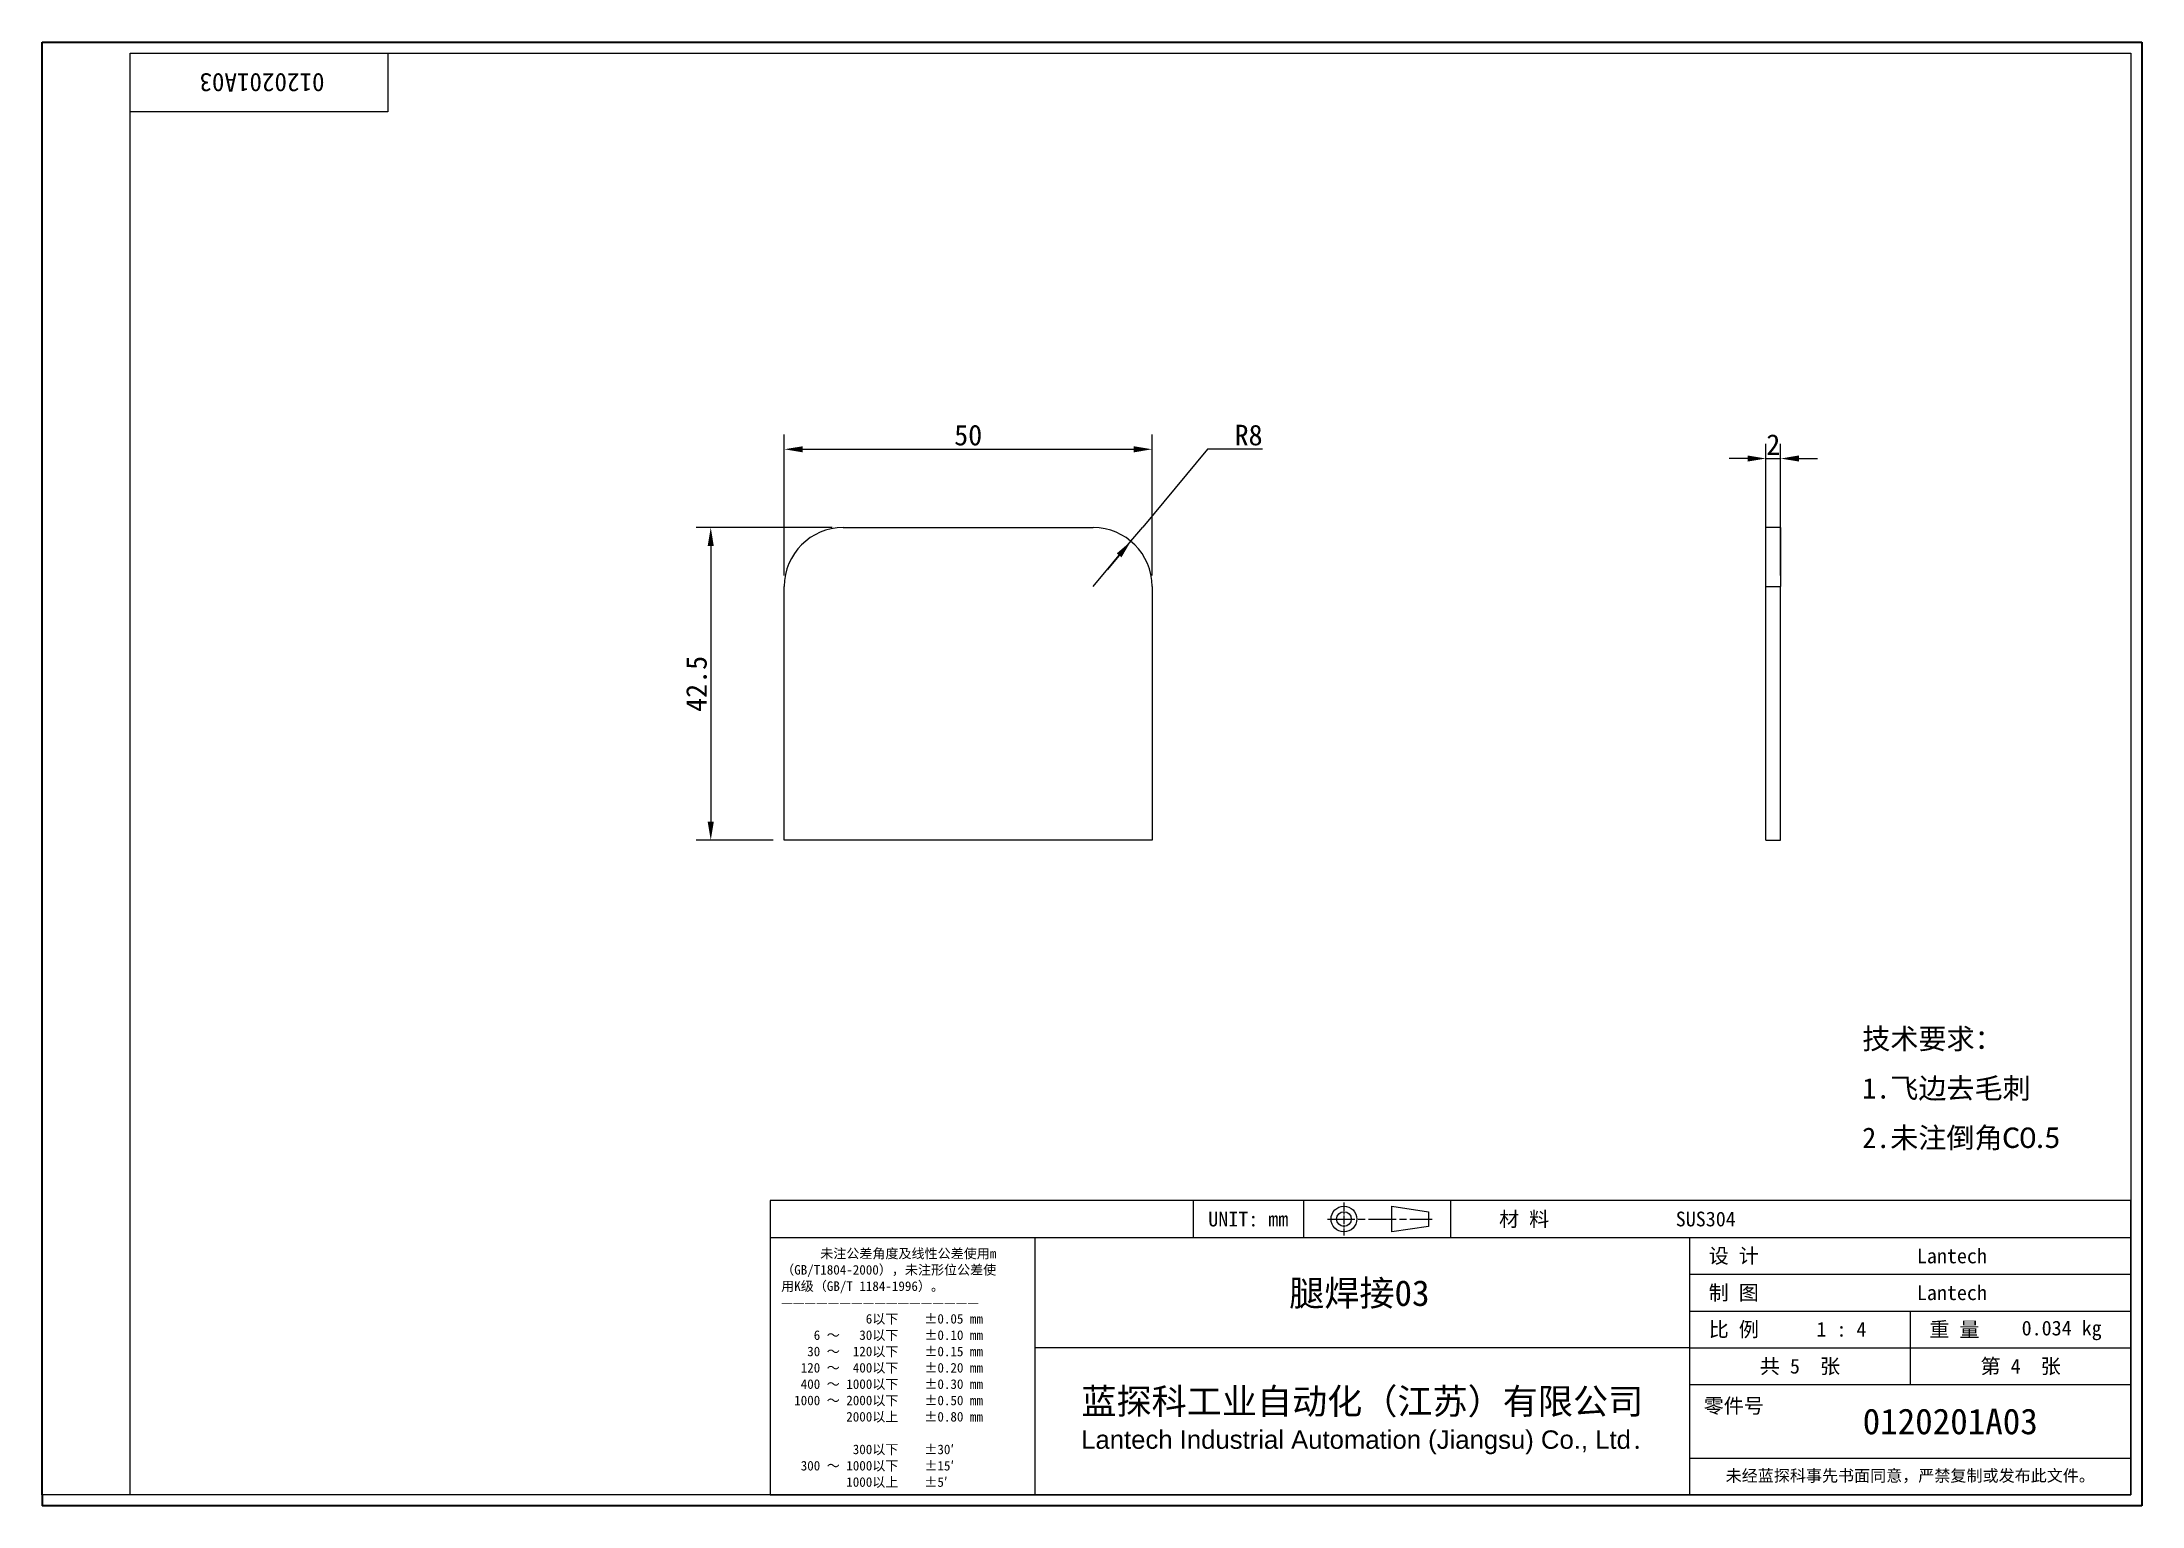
# Model space of a CAD drawing. Header units: millimetres. Extents: x 6 to 292, y 5 to 205.
import ezdxf
from ezdxf.enums import TextEntityAlignment as Align

# ---------------------------------------------------------------- set-up
doc = ezdxf.new("R2010")
doc.units = ezdxf.units.MM
doc.linetypes.add('CHAIN', pattern=[0.3543, 0.2362, -0.0295, 0.0591, -0.0295])
for name, color, linetype, lineweight in [('1', 7, 'Continuous', 18), ('可见 (ISO)', 7, 'Continuous', 25), ('可见窄的 (ISO)', 7, 'Continuous', 18), ('图框 (ISO)', 7, 'Continuous', 35), ('标题 (ISO)', 7, 'Continuous', 25)]:
    doc.layers.add(name, color=color, linetype=linetype, lineweight=lineweight)
doc.layers.add('尺寸 (ISO)', color=7, linetype='Continuous', lineweight=18, true_color=0x008000)
doc.layers.add('符号 (ISO)', color=7, linetype='Continuous', lineweight=18, true_color=0x008000)
doc.styles.add('文本样式164', font='SimSun.ttf')
doc.styles.add('文本样式165', font='SimSun.ttf')
doc.styles.add('文本样式74', font='SimSun.ttf')
doc.styles.add('最新国标', font='simfang.ttf')
doc.styles.add('注释文本 (ISO)', font='simfang.ttf')
doc.dimstyles.new('默认 (GB)', dxfattribs={"dimtxt": 2.8, "dimasz": 2.5, "dimexe": 2, "dimexo": 1.5, "dimgap": 0.5, "dimtad": 1, "dimtoh": 1, "dimdsep": 46, "dimtxsty": '最新国标', "dimcen": 0.09, "dimdle": 10, "dimclrd": 256, "dimclre": 256, "dimclrt": 256, "dimaunit": 1, "dimadec": 3, "dimazin": 2, "dimtfac": 0.535714, "dimtdec": 3, "dimtmove": 0, "dimatfit": 3, "dimfxl": 0, "dimtolj": 1, "dimlwd": -1, "dimlwe": -1, "dimarcsym": 0})

# ---------------------------------------------------------------- blocks, each defined once
blk = doc.blocks.new('图框 最新国标')
at = {"layer": '图框 (ISO)'}
for p, q in [((6, 7), (6, 204.5)), ((6, 204.5), (291.5, 204.5)), ((291.5, 204.5), (291.5, 5.5)), ((6, 7), (6, 5.5)), ((6, 7), (6, 5.5)), ((291.5, 5.5), (6, 5.5))]:
    blk.add_line(p, q, dxfattribs=at)
at = {"layer": '图框 (ISO)', "color": 7, "linetype": 'Continuous', "lineweight": 25}
for p, q in [((18, 203), (290, 203)), ((18, 7), (18, 203)), ((18, 203), (290, 203)), ((53, 203), (53, 195)), ((290, 203), (290, 7)), ((290, 203), (290, 7)), ((53, 195), (18, 195)), ((290, 7), (6, 7)), ((290, 7), (18, 7))]:
    blk.add_line(p, q, dxfattribs=at)
at = {"layer": '图框 (ISO)', "style": '文本样式74'}
blk.add_attdef('零件代号_001', (44.41, 200.25), '', height=2.5, rotation=180, dxfattribs=at)
blk = doc.blocks.new('标题栏 最新国标')
at = {"layer": '标题 (ISO)'}
for p, q in [((381.98, -183.84), (196.98, -183.84)), ((196.98, -183.84), (196.98, -223.84)), ((254.48, -183.84), (254.48, -188.84)), ((269.48, -183.84), (269.48, -188.84)), ((281.48, -188.09), (281.48, -184.59)), ((281.48, -184.59), (286.48, -185.34)), ((286.48, -185.34), (286.48, -187.34)), ((289.48, -183.84), (289.48, -188.84)), ((381.98, -223.84), (381.98, -183.84)), ((383.48, -183.84), (383.48, -225.34)), ((286.48, -187.34), (281.48, -188.09)), ((196.98, -188.84), (381.98, -188.84)), ((232.98, -188.84), (232.98, -223.84)), ((321.98, -188.84), (321.98, -223.84)), ((321.98, -193.84), (381.98, -193.84)), ((321.98, -198.84), (381.98, -198.84)), ((351.98, -198.84), (351.98, -208.84)), ((321.98, -203.84), (232.98, -203.84)), ((321.98, -203.84), (381.98, -203.84)), ((321.98, -208.84), (381.98, -208.84)), ((321.98, -218.84), (381.98, -218.84)), ((196.98, -223.84), (381.98, -223.84)), ((383.48, -225.34), (196.98, -225.34))]:
    blk.add_line(p, q, dxfattribs=at)
at = {"layer": '标题 (ISO)', "linetype": 'CHAIN', "ltscale": 5.000333}
blk.add_line((274.98, -184.09), (274.98, -188.59), dxfattribs=at)
at = {"layer": '标题 (ISO)', "linetype": 'CHAIN', "ltscale": 15.834605}
blk.add_line((272.73, -186.34), (286.98, -186.34), dxfattribs=at)
at = {"layer": '标题 (ISO)'}
for radius in [1.75, 1]:
    blk.add_circle((274.98, -186.34), radius, dxfattribs=at)
at = {"layer": '1', "style": '文本样式164'}
for s, p in [('UNIT: mm', (261.98, -186.34)), ('材 料', (299.48, -186.34)), ('设 计', (327.98, -191.34)), ('制 图', (327.98, -196.34)), ('比 例', (327.98, -201.34)), ('重 量', (357.98, -201.34)), ('共 5  张', (336.98, -206.34)), ('第 4  张', (366.98, -206.34))]:
    blk.add_text(s, height=2, dxfattribs=at).set_placement(p, align=Align.MIDDLE_CENTER)
at = {"layer": '标题 (ISO)', "style": '注释文本 (ISO)'}
for s, insert, char_height, attachment_point, line_spacing_factor in [('\\fSimSun|b0|i0;{\\H1.3000;      未注公差角度及线性公差使用m\\P}\\fSimSun|b0|i0;{\\H1.3000;（GB/T1804-2000），未注形位公差使\\P}\\fSimSun|b0|i0;{\\H1.3000;用K级（GB/T 1184-1996）。\\P}\\fSimSun|b0|i0;{\\H1.3000;—————————————————\\P}\\fSimSun|b0|i0;{\\H1.3000;             6以下    ±0.05 mm\\P}\\fSimSun|b0|i0;{\\H1.3000;     6 ～   30以下    ±0.10 mm\\P}\\fSimSun|b0|i0;{\\H1.3000;    30 ～  120以下    ±0.15 mm\\P}\\fSimSun|b0|i0;{\\H1.3000;   120 ～  400以下    ±0.20 mm\\P}\\fSimSun|b0|i0;{\\H1.3000;   400 ～ 1000以下    ±0.30 mm\\P}\\fSimSun|b0|i0;{\\H1.3000;  1000 ～ 2000以下    ±0.50 mm\\P}\\fSimSun|b0|i0;{\\H1.3000;          2000以上    ±0.80 mm\\P}\\fSimSun|b0|i0;{\\H1.3000;\\P}\\fSimSun|b0|i0;{\\H1.3000;           300以下    ±30′\\P}\\fSimSun|b0|i0;{\\H1.3000;   300 ～ 1000以下    ±15′\\P}\\fSimSun|b0|i0;{\\H1.3000;          1000以上    ±5′}', (198.48, -206.63), 1.3, 4, 1.023913), ('{\\fMicrosoft YaHei|b0|i0|c134|p34;\\H1.75x;蓝探科工业自动化（江苏）有限公司\\P\\fArial|b0|i0|c0|p34;\\H0.71429x;Lantech Industrial Automation (Jiangsu) Co., Ltd\\fFangSong|b0|i0|c134|p49;.\\H1.15195x; }', (277.48, -213.84), 2, 5, 0.978695)]:
    blk.add_mtext(s, dxfattribs=dict(at, insert=insert, char_height=char_height, attachment_point=attachment_point, line_spacing_factor=line_spacing_factor))
at = {"layer": '标题 (ISO)', "attachment_point": 5, "style": '注释文本 (ISO)'}
for s, insert, char_height in [('\\fFangSong|b0|i0;零件号', (327.98, -211.84), 2), ('\\fSimSun|b0|i0;{\\H1.6000;未经蓝探科事先书面同意，严禁复制或发布此文件。}', (351.98, -221.34), 1.6)]:
    blk.add_mtext(s, dxfattribs=dict(at, insert=insert, char_height=char_height))
at = {"layer": '标题 (ISO)'}
for tag, p, height, style in [('材料_001', (320.09, -187.33), 2, '注释文本 (ISO)'), ('设计人_001', (352.87, -192.36), 2, '注释文本 (ISO)'), ('库存编号_001', (267.54, -198.15), 3.5, '文本样式165'), ('设计人_001', (352.87, -197.36), 2, '注释文本 (ISO)'), ('视图比例_001', (339.22, -202.33), 2, '注释文本 (ISO)'), ('质量\\P3;_001', (367.12, -202.16), 2, '注释文本 (ISO)'), ('零件代号_001', (345.51, -215.59), 3.5, '文本样式165')]:
    blk.add_attdef(tag, p, '', height=height, dxfattribs=dict(at, style=style))
blk = doc.blocks.new('*D5')
at = {"layer": 'Defpoints', "color": 0, "transparency": 16777216}
for p in [(156.92, 149.14), (106.92, 130.5), (156.92, 130.5)]:
    blk.add_point(p, dxfattribs=at)
at = {"layer": '尺寸 (ISO)', "color": 116, "true_color": 0x00803f, "transparency": 16777216}
for p, q in [((106.92, 132), (106.92, 151.14)), ((109.42, 149.14), (154.42, 149.14)), ((156.92, 132), (156.92, 151.14))]:
    blk.add_line(p, q, dxfattribs=at)
for points in [[(109.42, 149.55), (109.42, 148.72), (106.92, 149.14)], [(154.42, 149.55), (154.42, 148.72), (156.92, 149.14)]]:
    blk.add_solid(points, dxfattribs=at)
at = {"layer": '尺寸 (ISO)', "transparency": 16777216, "insert": (131.92, 151.05), "char_height": 2.8, "attachment_point": 5, "style": '最新国标'}
blk.add_mtext('\\A1;50', dxfattribs=at)
blk = doc.blocks.new('*D6')
at = {"layer": 'Defpoints', "color": 0, "transparency": 16777216}
for p in [(114.92, 138.5), (96.92, 96), (106.92, 96)]:
    blk.add_point(p, dxfattribs=at)
at = {"layer": '尺寸 (ISO)', "color": 116, "true_color": 0x00803f, "transparency": 16777216}
for p, q in [((113.42, 138.5), (94.92, 138.5)), ((96.92, 136), (96.92, 98.5)), ((105.42, 96), (94.92, 96))]:
    blk.add_line(p, q, dxfattribs=at)
for points in [[(96.5, 136), (97.33, 136), (96.92, 138.5)], [(96.5, 98.5), (97.33, 98.5), (96.92, 96)]]:
    blk.add_solid(points, dxfattribs=at)
at = {"layer": '尺寸 (ISO)', "transparency": 16777216, "insert": (94.99, 117.25), "char_height": 2.8, "attachment_point": 5, "rotation": 90, "style": '最新国标'}
blk.add_mtext('\\A1;42.5', dxfattribs=at)
blk = doc.blocks.new('*D7')
at = {"layer": 'Defpoints', "color": 0, "transparency": 16777216}
for p in [(154.04, 136.64), (148.92, 130.5)]:
    blk.add_point(p, dxfattribs=at)
at = {"layer": '尺寸 (ISO)', "color": 116, "true_color": 0x00803f, "transparency": 16777216}
for p, q in [((164.45, 149.14), (155.64, 138.56)), ((171.91, 149.14), (164.45, 149.14)), ((154.04, 136.64), (155.64, 138.56)), ((148.92, 130.5), (154.04, 136.64)), ((152.44, 134.72), (150.84, 132.8))]:
    blk.add_line(p, q, dxfattribs=at)
blk.add_solid([(152.12, 134.99), (152.76, 134.46), (154.04, 136.64)], dxfattribs=at)
at = {"layer": '尺寸 (ISO)', "transparency": 16777216, "insert": (170.04, 151.05), "char_height": 2.8, "attachment_point": 5, "style": '最新国标'}
blk.add_mtext('\\A1;R8', dxfattribs=at)
blk = doc.blocks.new('*D8')
at = {"layer": 'Defpoints', "color": 0, "transparency": 16777216}
for p in [(242.37, 147.88), (240.37, 130.5), (242.37, 130.5)]:
    blk.add_point(p, dxfattribs=at)
at = {"layer": '尺寸 (ISO)', "color": 116, "true_color": 0x00803f, "transparency": 16777216}
for p, q in [((240.37, 132), (240.37, 149.88)), ((242.37, 132), (242.37, 149.88)), ((237.87, 147.88), (235.37, 147.88)), ((240.37, 147.88), (242.37, 147.88)), ((244.87, 147.88), (247.37, 147.88))]:
    blk.add_line(p, q, dxfattribs=at)
for points in [[(237.87, 148.3), (237.87, 147.47), (240.37, 147.88)], [(244.87, 148.3), (244.87, 147.47), (242.37, 147.88)]]:
    blk.add_solid(points, dxfattribs=at)
at = {"layer": '尺寸 (ISO)', "transparency": 16777216, "insert": (241.37, 149.78), "char_height": 2.8, "attachment_point": 5, "style": '最新国标'}
blk.add_mtext('\\A1;2', dxfattribs=at)

msp = doc.modelspace()

# ---------------------------------------------------------------- linework, layer by layer
at = {"layer": '可见 (ISO)'}
for p, q in [((114.917, 138.496), (148.917, 138.496)), ((242.367, 138.496), (240.367, 138.496)), ((240.367, 130.496), (240.367, 138.496)), ((242.367, 138.496), (242.367, 130.496)), ((106.917, 95.996), (106.917, 130.496)), ((156.917, 130.496), (156.917, 95.996)), ((240.367, 95.996), (240.367, 130.496)), ((242.367, 95.996), (242.367, 130.496)), ((156.917, 95.996), (106.917, 95.996)), ((240.367, 95.996), (242.367, 95.996))]:
    msp.add_line(p, q, dxfattribs=at)
for centre, start, end in [((114.917, 130.496), 90, 180), ((148.917, 130.496), 0, 90)]:
    msp.add_arc(centre, 8, start, end, dxfattribs=at)
at = {"layer": '可见窄的 (ISO)'}
msp.add_line((240.367, 130.496), (242.367, 130.496), dxfattribs=at)

# ---------------------------------------------------------------- block references
msp.add_blockref('图框 最新国标', (0, 0)).add_auto_attribs({'零件代号_001': '0120201A03'})
ref = msp.add_blockref('标题栏 最新国标', (-91.983, 230.844))
ref.add_attrib('零件代号_001', '0120201A03', (253.525, 15.25), dxfattribs={"layer": '标题 (ISO)', "height": 3.5, "style": '文本样式165'})
ref.add_attrib('库存编号_001', '腿焊接03', (175.557, 32.691), dxfattribs={"layer": '标题 (ISO)', "height": 3.5, "style": '文本样式165'})
ref.add_attrib('质量\\P3;_001', '0.034 kg', (275.137, 28.683), dxfattribs={"layer": '标题 (ISO)', "height": 2, "style": '注释文本 (ISO)'})
ref.add_attrib('视图比例_001', '1 : 4', (247.24, 28.517), dxfattribs={"layer": '标题 (ISO)', "height": 2, "style": '注释文本 (ISO)'})
ref.add_attrib('设计人_001', 'Lantech', (260.891, 38.489), dxfattribs={"layer": '标题 (ISO)', "height": 2, "style": '注释文本 (ISO)'})
ref.add_attrib('设计人_001', 'Lantech', (260.891, 33.489), dxfattribs={"layer": '标题 (ISO)', "height": 2, "style": '注释文本 (ISO)'})
ref.add_attrib('材料_001', 'SUS304', (228.111, 43.511), dxfattribs={"layer": '标题 (ISO)', "height": 2, "style": '注释文本 (ISO)'})

# ---------------------------------------------------------------- texts
at = {"layer": '符号 (ISO)', "insert": (253.463, 62.113), "char_height": 2.8, "width": 28.89634, "attachment_point": 4, "line_spacing_factor": 1.441304, "style": '注释文本 (ISO)'}
msp.add_mtext('\\fFangSong|b0|i0;{\\H2.8000;技术要求：\\P}\\fFangSong|b0|i0;{\\H2.8000;1.飞边去毛刺\\P}\\fFangSong|b0|i0;{\\H2.8000;2.未注倒角}\\fCalibri|b0|i0;{\\H2.8000;C0.5\\P}', dxfattribs=at)

# ---------------------------------------------------------------- dimensions: what is measured, and where the dimension line sits
at = {"layer": '尺寸 (ISO)', "color": 116, "true_color": 0x00803f}
for base, p1, p2, override, picture, middle in [((156.917, 149.137), (106.917, 130.496), (156.917, 130.496), {"dimgap": 0.5, "dimtoh": 0, "dimdec": 2, "dimtol": 0, "dimlim": 0, "dimtp": 0, "dimtm": 0, "dimtdec": 3, "dimtofl": 0, "dimatfit": 1}, '*D5', (131.917, 149.137)), ((242.367, 147.883), (240.367, 130.496), (242.367, 130.496), {"dimgap": 0.5, "dimtoh": 0, "dimdec": 2, "dimtol": 0, "dimlim": 0, "dimtp": 0, "dimtm": 0, "dimtdec": 3, "dimtofl": 1, "dimatfit": 1}, '*D8', (241.367, 147.883))]:
    dim = msp.add_linear_dim(base=base, p1=p1, p2=p2, dimstyle='默认 (GB)', override=override, dxfattribs=at)
    dim.commit()
    dim.dimension.update_dxf_attribs({"geometry": picture, "text_midpoint": middle, "dimtype": 160})
dim = msp.add_radius_dim(center=(148.917, 130.496), mpoint=(154.037, 136.643), dimstyle='默认 (GB)', override={"dimgap": 0.5, "dimtih": 1, "dimdec": 2, "dimlfac": 1, "dimcen": 0, "dimtol": 0, "dimlim": 0, "dimtp": 0, "dimtm": 0, "dimtdec": 3}, dxfattribs=at)
dim.commit()
dim.dimension.update_dxf_attribs({"geometry": '*D7', "text_midpoint": (170.043, 149.137), "dimtype": 164})
dim = msp.add_linear_dim(base=(96.917, 95.996), p1=(114.917, 138.496), p2=(106.917, 95.996), angle=90, dimstyle='默认 (GB)', override={"dimgap": 0.5, "dimtoh": 0, "dimdec": 2, "dimtol": 0, "dimlim": 0, "dimtp": 0, "dimtm": 0, "dimtdec": 3, "dimtofl": 0, "dimatfit": 1}, dxfattribs=at)
dim.commit()
dim.dimension.update_dxf_attribs({"geometry": '*D6', "text_midpoint": (96.917, 117.246), "dimtype": 160})

doc.saveas('drawing.dxf')
